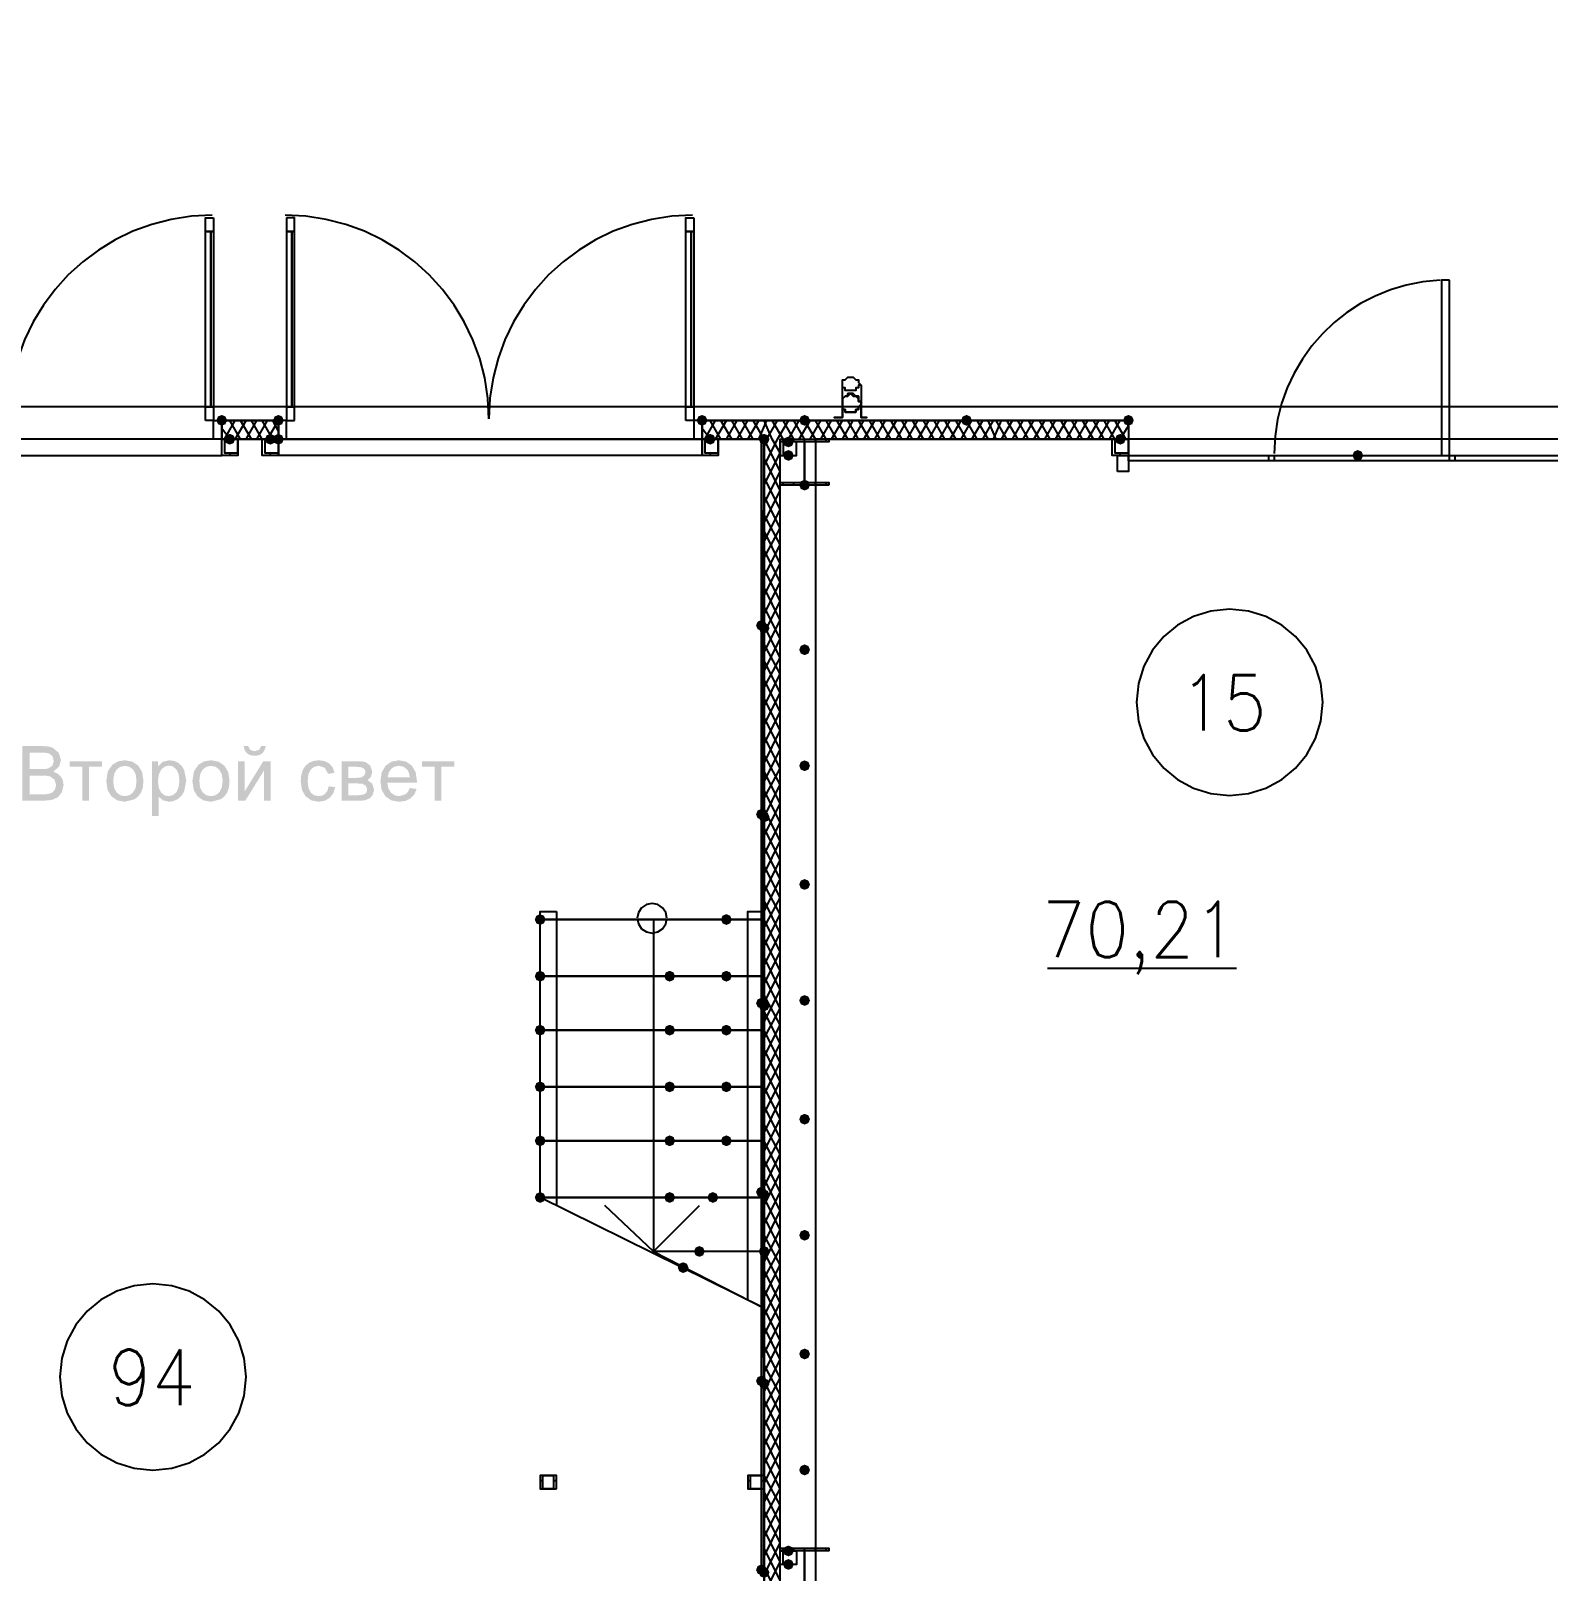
# Model space of a CAD drawing. Header units: millimetres. Extents: x 0 to 420, y 0 to 297.
# Drawn here: x 243.77 to 267.57, y 203.01 to 227.18 of the extents above; entities that cross this region are included whole.
import ezdxf

# ---------------------------------------------------------------- set-up
doc = ezdxf.new("R2010")
doc.units = ezdxf.units.MM
doc.layers.get('0').update_dxf_attribs({"linetype": 'CONTINUOUS'})
doc.styles.get("Standard").update_dxf_attribs({"font": 'STANDARD'})

msp = doc.modelspace()

# ---------------------------------------------------------------- hatches: boundary and pattern name
at = {"true_color": 0x0000fe}
for points in [[(246.845667, 221.064667), (246.820796, 221.004871), (246.761, 220.98), (246.701204, 221.004871), (246.676333, 221.064667), (246.701204, 221.124462), (246.761, 221.149333), (246.820796, 221.124463)], [(247.734667, 221.064667), (247.709796, 221.004871), (247.65, 220.98), (247.590204, 221.004871), (247.565333, 221.064667), (247.590204, 221.124462), (247.65, 221.149333), (247.709796, 221.124463)], [(247.734667, 221.064667), (247.709796, 221.004871), (247.65, 220.98), (247.590204, 221.004871), (247.565333, 221.064667), (247.590204, 221.124462), (247.65, 221.149333), (247.709796, 221.124463)], [(254.381, 221.064667), (254.356129, 221.004871), (254.296333, 220.98), (254.236538, 221.004871), (254.211667, 221.064667), (254.236537, 221.124462), (254.296333, 221.149333), (254.356129, 221.124463)], [(255.989667, 221.064667), (255.964796, 221.004871), (255.905, 220.98), (255.845204, 221.004871), (255.820333, 221.064667), (255.845204, 221.124462), (255.905, 221.149333), (255.964796, 221.124463)], [(255.989667, 221.064667), (255.964796, 221.004871), (255.905, 220.98), (255.845204, 221.004871), (255.820333, 221.064667), (255.845204, 221.124462), (255.905, 221.149333), (255.964796, 221.124463)], [(255.989667, 221.064667), (255.964796, 221.004871), (255.905, 220.98), (255.845204, 221.004871), (255.820333, 221.064667), (255.845204, 221.124462), (255.905, 221.149333), (255.964796, 221.124463)], [(255.989667, 221.064667), (255.964796, 221.004871), (255.905, 220.98), (255.845204, 221.004871), (255.820333, 221.064667), (255.845204, 221.124462), (255.905, 221.149333), (255.964796, 221.124463)], [(258.529667, 221.064667), (258.504796, 221.004871), (258.445, 220.98), (258.385204, 221.004871), (258.360333, 221.064667), (258.385204, 221.124462), (258.445, 221.149333), (258.504796, 221.124463)], [(258.529667, 221.064667), (258.504796, 221.004871), (258.445, 220.98), (258.385204, 221.004871), (258.360333, 221.064667), (258.385204, 221.124462), (258.445, 221.149333), (258.504796, 221.124463)], [(261.069667, 221.064667), (261.044796, 221.004871), (260.985, 220.98), (260.925204, 221.004871), (260.900333, 221.064667), (260.925204, 221.124462), (260.985, 221.149333), (261.044796, 221.124463)], [(255.354667, 220.768333), (255.329796, 220.708537), (255.27, 220.683667), (255.210204, 220.708537), (255.185333, 220.768333), (255.210204, 220.828129), (255.27, 220.853), (255.329796, 220.828129)], [(255.312333, 217.847333), (255.287463, 217.787537), (255.227667, 217.762667), (255.167871, 217.787537), (255.143, 217.847333), (255.167871, 217.907129), (255.227667, 217.932), (255.287462, 217.907129)], [(255.354667, 217.805), (255.329796, 217.745204), (255.27, 217.720333), (255.210204, 217.745204), (255.185333, 217.805), (255.210204, 217.864796), (255.27, 217.889667), (255.329796, 217.864796)], [(255.312333, 214.884), (255.287463, 214.824204), (255.227667, 214.799333), (255.167871, 214.824204), (255.143, 214.884), (255.167871, 214.943796), (255.227667, 214.968667), (255.287462, 214.943796)], [(255.354667, 214.841667), (255.329796, 214.781871), (255.27, 214.757), (255.210204, 214.781871), (255.185333, 214.841667), (255.210204, 214.901462), (255.27, 214.926333), (255.329796, 214.901463)], [(251.841, 213.233), (251.816129, 213.173204), (251.756333, 213.148333), (251.696538, 213.173204), (251.671667, 213.233), (251.696537, 213.292796), (251.756333, 213.317667), (251.816129, 213.292796)], [(251.841, 213.233), (251.816129, 213.173204), (251.756333, 213.148333), (251.696538, 213.173204), (251.671667, 213.233), (251.696537, 213.292796), (251.756333, 213.317667), (251.816129, 213.292796)], [(254.762, 213.233), (254.737129, 213.173204), (254.677333, 213.148333), (254.617538, 213.173204), (254.592667, 213.233), (254.617537, 213.292796), (254.677333, 213.317667), (254.737129, 213.292796)], [(251.841, 212.344), (251.816129, 212.284204), (251.756333, 212.259333), (251.696538, 212.284204), (251.671667, 212.344), (251.696537, 212.403796), (251.756333, 212.428667), (251.816129, 212.403796)], [(253.873, 212.344), (253.848129, 212.284204), (253.788333, 212.259333), (253.728538, 212.284204), (253.703667, 212.344), (253.728537, 212.403796), (253.788333, 212.428667), (253.848129, 212.403796)], [(254.762, 212.344), (254.737129, 212.284204), (254.677333, 212.259333), (254.617538, 212.284204), (254.592667, 212.344), (254.617537, 212.403796), (254.677333, 212.428667), (254.737129, 212.403796)], [(255.312333, 211.920667), (255.287463, 211.860871), (255.227667, 211.836), (255.167871, 211.860871), (255.143, 211.920667), (255.167871, 211.980462), (255.227667, 212.005333), (255.287462, 211.980463)], [(255.354667, 211.878333), (255.329796, 211.818537), (255.27, 211.793667), (255.210204, 211.818537), (255.185333, 211.878333), (255.210204, 211.938129), (255.27, 211.963), (255.329796, 211.938129)], [(251.841, 211.497333), (251.816129, 211.437537), (251.756333, 211.412667), (251.696538, 211.437537), (251.671667, 211.497333), (251.696537, 211.557129), (251.756333, 211.582), (251.816129, 211.557129)], [(251.841, 211.497333), (251.816129, 211.437537), (251.756333, 211.412667), (251.696538, 211.437537), (251.671667, 211.497333), (251.696537, 211.557129), (251.756333, 211.582), (251.816129, 211.557129)], [(253.873, 211.497333), (253.848129, 211.437537), (253.788333, 211.412667), (253.728538, 211.437537), (253.703667, 211.497333), (253.728537, 211.557129), (253.788333, 211.582), (253.848129, 211.557129)], [(254.762, 211.497333), (254.737129, 211.437537), (254.677333, 211.412667), (254.617538, 211.437537), (254.592667, 211.497333), (254.617537, 211.557129), (254.677333, 211.582), (254.737129, 211.557129)], [(251.841, 210.608333), (251.816129, 210.548537), (251.756333, 210.523667), (251.696538, 210.548537), (251.671667, 210.608333), (251.696537, 210.668129), (251.756333, 210.693), (251.816129, 210.668129)], [(253.873, 210.608333), (253.848129, 210.548537), (253.788333, 210.523667), (253.728538, 210.548537), (253.703667, 210.608333), (253.728537, 210.668129), (253.788333, 210.693), (253.848129, 210.668129)], [(254.762, 210.608333), (254.737129, 210.548537), (254.677333, 210.523667), (254.617538, 210.548537), (254.592667, 210.608333), (254.617537, 210.668129), (254.677333, 210.693), (254.737129, 210.668129)], [(251.841, 209.761667), (251.816129, 209.701871), (251.756333, 209.677), (251.696538, 209.701871), (251.671667, 209.761667), (251.696537, 209.821462), (251.756333, 209.846333), (251.816129, 209.821463)], [(251.841, 209.761667), (251.816129, 209.701871), (251.756333, 209.677), (251.696538, 209.701871), (251.671667, 209.761667), (251.696537, 209.821462), (251.756333, 209.846333), (251.816129, 209.821463)], [(253.873, 209.761667), (253.848129, 209.701871), (253.788333, 209.677), (253.728538, 209.701871), (253.703667, 209.761667), (253.728537, 209.821462), (253.788333, 209.846333), (253.848129, 209.821463)], [(254.762, 209.761667), (254.737129, 209.701871), (254.677333, 209.677), (254.617538, 209.701871), (254.592667, 209.761667), (254.617537, 209.821462), (254.677333, 209.846333), (254.737129, 209.821463)], [(255.312333, 208.957333), (255.287463, 208.897537), (255.227667, 208.872667), (255.167871, 208.897537), (255.143, 208.957333), (255.167871, 209.017129), (255.227667, 209.042), (255.287462, 209.017129)], [(251.841, 208.872667), (251.816129, 208.812871), (251.756333, 208.788), (251.696538, 208.812871), (251.671667, 208.872667), (251.696537, 208.932462), (251.756333, 208.957333), (251.816129, 208.932463)], [(251.841, 208.872667), (251.816129, 208.812871), (251.756333, 208.788), (251.696538, 208.812871), (251.671667, 208.872667), (251.696537, 208.932462), (251.756333, 208.957333), (251.816129, 208.932463)], [(253.873, 208.872667), (253.848129, 208.812871), (253.788333, 208.788), (253.728538, 208.812871), (253.703667, 208.872667), (253.728537, 208.932462), (253.788333, 208.957333), (253.848129, 208.932463)], [(254.550333, 208.872667), (254.525462, 208.812871), (254.465667, 208.788), (254.405871, 208.812871), (254.381, 208.872667), (254.405871, 208.932462), (254.465667, 208.957333), (254.525462, 208.932463)], [(255.354667, 208.915), (255.329796, 208.855204), (255.27, 208.830333), (255.210204, 208.855204), (255.185333, 208.915), (255.210204, 208.974796), (255.27, 208.999667), (255.329796, 208.974796)], [(254.338667, 208.026), (254.313796, 207.966204), (254.254, 207.941333), (254.194204, 207.966204), (254.169333, 208.026), (254.194204, 208.085796), (254.254, 208.110667), (254.313796, 208.085796)], [(255.354667, 208.026), (255.329796, 207.966204), (255.27, 207.941333), (255.210204, 207.966204), (255.185333, 208.026), (255.210204, 208.085796), (255.27, 208.110667), (255.329796, 208.085796)], [(254.084667, 207.772), (254.059796, 207.712204), (254, 207.687333), (253.940204, 207.712204), (253.915333, 207.772), (253.940204, 207.831796), (254, 207.856667), (254.059796, 207.831796)], [(255.312333, 205.994), (255.287463, 205.934204), (255.227667, 205.909333), (255.167871, 205.934204), (255.143, 205.994), (255.167871, 206.053796), (255.227667, 206.078667), (255.287462, 206.053796)], [(255.354667, 205.951667), (255.329796, 205.891871), (255.27, 205.867), (255.210204, 205.891871), (255.185333, 205.951667), (255.210204, 206.011462), (255.27, 206.036333), (255.329796, 206.011463)], [(255.312333, 203.030667), (255.287463, 202.970871), (255.227667, 202.946), (255.167871, 202.970871), (255.143, 203.030667), (255.167871, 203.090462), (255.227667, 203.115333), (255.287462, 203.090463)], [(255.354667, 202.988333), (255.329796, 202.928537), (255.27, 202.903667), (255.210204, 202.928537), (255.185333, 202.988333), (255.210204, 203.048129), (255.27, 203.073), (255.329796, 203.048129)]]:
    msp.add_hatch(color=0, dxfattribs=at).paths.add_polyline_path(points, flags=0)
at = {"true_color": 0x000007}
h = msp.add_hatch(color=0, dxfattribs=at)
h.paths.add_polyline_path([(246.761, 221.064667), (247.65, 221.064667)], flags=0)
h.paths.add_polyline_path([(247.65, 221.064667), (246.761, 221.064667)], flags=0)
h = msp.add_hatch(color=0, dxfattribs=at)
h.paths.add_polyline_path([(254.296333, 221.064667), (255.905, 221.064667)], flags=0)
h.paths.add_polyline_path([(255.905, 221.064667), (254.296333, 221.064667)], flags=0)
h = msp.add_hatch(color=0, dxfattribs=at)
h.paths.add_polyline_path([(255.905, 221.064667), (260.985, 221.064667)], flags=0)
h.paths.add_polyline_path([(260.985, 221.064667), (255.905, 221.064667)], flags=0)
for points in [[(246.972667, 220.768333), (246.947796, 220.708537), (246.888, 220.683667), (246.828204, 220.708537), (246.803333, 220.768333), (246.828204, 220.828129), (246.888, 220.853), (246.947796, 220.828129)], [(247.607667, 220.768333), (247.582796, 220.708537), (247.523, 220.683667), (247.463204, 220.708537), (247.438333, 220.768333), (247.463204, 220.828129), (247.523, 220.853), (247.582796, 220.828129)], [(247.734667, 220.768333), (247.709796, 220.708537), (247.65, 220.683667), (247.590204, 220.708537), (247.565333, 220.768333), (247.590204, 220.828129), (247.65, 220.853), (247.709796, 220.828129)], [(254.508, 220.768333), (254.483129, 220.708537), (254.423333, 220.683667), (254.363538, 220.708537), (254.338667, 220.768333), (254.363537, 220.828129), (254.423333, 220.853), (254.483129, 220.828129)], [(255.735667, 220.726), (255.710796, 220.666204), (255.651, 220.641333), (255.591204, 220.666204), (255.566333, 220.726), (255.591204, 220.785796), (255.651, 220.810667), (255.710796, 220.785796)], [(260.942667, 220.768333), (260.917796, 220.708537), (260.858, 220.683667), (260.798204, 220.708537), (260.773333, 220.768333), (260.798204, 220.828129), (260.858, 220.853), (260.917796, 220.828129)], [(255.735667, 220.514333), (255.710796, 220.454537), (255.651, 220.429667), (255.591204, 220.454537), (255.566333, 220.514333), (255.591204, 220.574129), (255.651, 220.599), (255.710796, 220.574129)], [(264.668, 220.514333), (264.643129, 220.454537), (264.583333, 220.429667), (264.523537, 220.454537), (264.498667, 220.514333), (264.523537, 220.574129), (264.583333, 220.599), (264.643129, 220.574129)], [(264.668, 220.514333), (264.643129, 220.454537), (264.583333, 220.429667), (264.523537, 220.454537), (264.498667, 220.514333), (264.523537, 220.574129), (264.583333, 220.599), (264.643129, 220.574129)], [(255.989667, 220.048667), (255.964796, 219.988871), (255.905, 219.964), (255.845204, 219.988871), (255.820333, 220.048667), (255.845204, 220.108462), (255.905, 220.133333), (255.964796, 220.108463)], [(255.989667, 217.466333), (255.964796, 217.406537), (255.905, 217.381667), (255.845204, 217.406537), (255.820333, 217.466333), (255.845204, 217.526129), (255.905, 217.551), (255.964796, 217.526129)], [(244.375986, 215.717437), (244.88145, 215.717437), (244.88145, 215.630345), (244.681359, 215.630345), (244.681359, 215.095666), (244.576628, 215.095666), (244.576628, 215.630345), (244.375986, 215.630345)], [(248.438451, 215.323318), (248.54208, 215.310089), (248.511556, 215.214246), (248.454988, 215.141968), (248.376853, 215.096355), (248.283008, 215.081334), (248.16808, 215.102074), (248.077956, 215.164568), (248.019665, 215.266267), (248.000235, 215.404346), (248.008503, 215.498742), (248.033308, 215.580735), (248.075407, 215.646537), (248.135283, 215.693734), (248.206321, 215.72226), (248.28356, 215.731768), (248.375613, 215.718952), (248.449475, 215.680505), (248.502392, 215.618493), (248.532158, 215.534984), (248.429632, 215.518999), (248.377266, 215.613257), (248.287969, 215.645227), (248.215553, 215.630827), (248.158434, 215.587901), (248.121227, 215.513831), (248.108824, 215.407102), (248.120813, 215.298789), (248.15678, 215.225201), (248.211902, 215.182551), (248.281906, 215.168426), (248.338888, 215.177935), (248.385534, 215.20646), (248.419434, 215.254554)], [(249.903314, 215.717437), (250.408778, 215.717437), (250.408778, 215.630345), (250.208687, 215.630345), (250.208687, 215.095666), (250.103956, 215.095666), (250.103956, 215.630345), (249.903314, 215.630345)], [(255.989667, 215.646), (255.964796, 215.586204), (255.905, 215.561333), (255.845204, 215.586204), (255.820333, 215.646), (255.845204, 215.705796), (255.905, 215.730667), (255.964796, 215.705796)], [(255.989667, 213.783333), (255.964796, 213.723537), (255.905, 213.698667), (255.845204, 213.723537), (255.820333, 213.783333), (255.845204, 213.843129), (255.905, 213.868), (255.964796, 213.843129)], [(255.989667, 211.963), (255.964796, 211.903204), (255.905, 211.878333), (255.845204, 211.903204), (255.820333, 211.963), (255.845204, 212.022796), (255.905, 212.047667), (255.964796, 212.022796)], [(255.989667, 210.100333), (255.964796, 210.040537), (255.905, 210.015667), (255.845204, 210.040537), (255.820333, 210.100333), (255.845204, 210.160129), (255.905, 210.185), (255.964796, 210.160129)], [(255.989667, 208.28), (255.964796, 208.220204), (255.905, 208.195333), (255.845204, 208.220204), (255.820333, 208.28), (255.845204, 208.339796), (255.905, 208.364667), (255.964796, 208.339796)], [(255.989667, 206.417333), (255.964796, 206.357537), (255.905, 206.332667), (255.845204, 206.357537), (255.820333, 206.417333), (255.845204, 206.477129), (255.905, 206.502), (255.964796, 206.477129)], [(255.989667, 204.597), (255.964796, 204.537204), (255.905, 204.512333), (255.845204, 204.537204), (255.820333, 204.597), (255.845204, 204.656796), (255.905, 204.681667), (255.964796, 204.656796)], [(255.735667, 203.327), (255.710796, 203.267204), (255.651, 203.242333), (255.591204, 203.267204), (255.566333, 203.327), (255.591204, 203.386796), (255.651, 203.411667), (255.710796, 203.386796)], [(255.735667, 203.115333), (255.710796, 203.055537), (255.651, 203.030667), (255.591204, 203.055537), (255.566333, 203.115333), (255.591204, 203.175129), (255.651, 203.2), (255.710796, 203.175129)]]:
    msp.add_hatch(color=0, dxfattribs=at).paths.add_polyline_path(points, flags=0)
h = msp.add_hatch(color=0, dxfattribs=at)
h.paths.add_polyline_path([(255.27, 220.768333), (255.227667, 220.768333), (255.27, 203.030667)], flags=0)
h.paths.add_polyline_path([(255.227667, 220.768333), (255.27, 203.030667), (255.227667, 203.030667)], flags=0)
h = msp.add_hatch(color=0, dxfattribs=at)
h.paths.add_polyline_path([(243.631311, 215.095666), (243.631311, 215.954459), (243.953772, 215.954459), (244.042104, 215.947845), (244.111419, 215.928001), (244.204574, 215.848075), (244.238199, 215.734524), (244.208433, 215.630896), (244.118034, 215.552623), (244.187005, 215.521342), (244.238199, 215.474351), (244.26948, 215.414544), (244.280091, 215.344815), (244.254184, 215.232367), (244.191345, 215.152441), (244.097088, 215.109997), (243.958732, 215.095666)], flags=0)
h.paths.add_polyline_path([(243.745412, 215.593413), (243.93062, 215.593413), (243.995457, 215.595894), (244.03921, 215.603335), (244.104253, 215.64633), (244.126302, 215.721295), (244.105907, 215.79626), (244.047478, 215.840909), (243.995802, 215.849866), (243.91684, 215.853036), (243.745412, 215.853036)], flags=0)
h.paths.add_polyline_path([(243.745412, 215.197089), (243.958732, 215.197089), (244.036454, 215.200948), (244.101497, 215.22465), (244.145043, 215.272055), (244.162131, 215.344815), (244.137326, 215.428049), (244.068976, 215.477658), (244.015714, 215.488338), (243.94385, 215.49199), (243.745412, 215.49199)], flags=0)
h = msp.add_hatch(color=0, dxfattribs=at)
h.paths.add_polyline_path([(247.01542, 215.717437), (247.121253, 215.717437), (247.121253, 215.243392), (247.413398, 215.717437), (247.526948, 215.717437), (247.526948, 215.095666), (247.421666, 215.095666), (247.421666, 215.566955), (247.129522, 215.095666), (247.01542, 215.095666)], flags=0)
h.paths.add_polyline_path([(247.378671, 215.953357), (247.45088, 215.953357), (247.432759, 215.888382), (247.396861, 215.840358), (247.344771, 215.810868), (247.277799, 215.801221), (247.210344, 215.810868), (247.158185, 215.840358), (247.122356, 215.887969), (247.104717, 215.953357), (247.176926, 215.953357), (247.208897, 215.893274), (247.274491, 215.873982), (247.346149, 215.892723)], flags=0)
h = msp.add_hatch(color=0, dxfattribs=at)
h.paths.add_polyline_path([(244.950002, 215.406551), (244.974049, 215.557033), (245.046465, 215.662866), (245.134935, 215.714474), (245.241595, 215.731768), (245.358108, 215.710684), (245.451057, 215.647432), (245.512104, 215.547318), (245.532636, 215.415371), (245.52361, 215.307815), (245.496807, 215.226304), (245.452503, 215.165188), (245.392077, 215.119368), (245.241595, 215.081334), (245.123428, 215.102143), (245.030479, 215.165119), (244.969983, 215.267232)], flags=0)
h.paths.add_polyline_path([(245.058591, 215.406551), (245.071476, 215.301889), (245.110406, 215.227406), (245.169179, 215.183033), (245.241595, 215.168426), (245.313528, 215.183309), (245.372233, 215.227957), (245.411438, 215.303474), (245.424598, 215.41041), (245.411438, 215.511627), (245.372233, 215.585145), (245.313115, 215.629793), (245.241595, 215.644676), (245.169179, 215.629793), (245.110406, 215.585145), (245.071476, 215.510731)], flags=0)
h = msp.add_hatch(color=0, dxfattribs=at)
h.paths.add_polyline_path([(245.664565, 214.857541), (245.664565, 215.717437), (245.761028, 215.717437), (245.761028, 215.636959), (245.837096, 215.708066), (245.941276, 215.731768), (246.015827, 215.721433), (246.081284, 215.690427), (246.134752, 215.640818), (246.173337, 215.574672), (246.204756, 215.411512), (246.170581, 215.239533), (246.128344, 215.171734), (246.070811, 215.122124), (246.003838, 215.091601), (245.933559, 215.081334), (245.839301, 215.103383), (245.770399, 215.160158), (245.770399, 214.857541)], flags=0)
h.paths.add_polyline_path([(245.760477, 215.403244), (245.772535, 215.298582), (245.808984, 215.225753), (245.862314, 215.18262), (245.926393, 215.168426), (245.991712, 215.183033), (246.047109, 215.227406), (246.084592, 215.303198), (246.097269, 215.412063), (246.084936, 215.515485), (246.048211, 215.589555), (245.99433, 215.634203), (245.931354, 215.649086), (245.867688, 215.633376), (245.812291, 215.586247), (245.773362, 215.509008)], flags=0)
h = msp.add_hatch(color=0, dxfattribs=at)
h.paths.add_polyline_path([(246.300856, 215.406551), (246.324903, 215.557033), (246.397319, 215.662866), (246.485789, 215.714474), (246.592449, 215.731768), (246.708963, 215.710684), (246.801911, 215.647432), (246.862958, 215.547318), (246.883491, 215.415371), (246.874465, 215.307815), (246.847662, 215.226304), (246.803358, 215.165188), (246.742931, 215.119368), (246.592449, 215.081334), (246.474283, 215.102143), (246.381334, 215.165119), (246.320838, 215.267232)], flags=0)
h.paths.add_polyline_path([(246.409446, 215.406551), (246.422331, 215.301889), (246.46126, 215.227406), (246.520033, 215.183033), (246.592449, 215.168426), (246.664383, 215.183309), (246.723087, 215.227957), (246.762293, 215.303474), (246.775453, 215.41041), (246.762293, 215.511627), (246.723087, 215.585145), (246.66397, 215.629793), (246.592449, 215.644676), (246.520033, 215.629793), (246.46126, 215.585145), (246.422331, 215.510731)], flags=0)
h = msp.add_hatch(color=0, dxfattribs=at)
h.paths.add_polyline_path([(248.640707, 215.717437), (248.883241, 215.717437), (248.961307, 215.713716), (249.016635, 215.702554), (249.091601, 215.647984), (249.12302, 215.552623), (249.104279, 215.474902), (249.049157, 215.41978), (249.121917, 215.364659), (249.151132, 215.26985), (249.132046, 215.192404), (249.087742, 215.138109), (249.017049, 215.106139), (248.920724, 215.095666), (248.640707, 215.095666)], flags=0)
h.paths.add_polyline_path([(248.745989, 215.455609), (248.858437, 215.455609), (248.915005, 215.457332), (248.95049, 215.462775), (248.995689, 215.491438), (249.016084, 215.542701), (249.007127, 215.584111), (248.980806, 215.611052), (248.933677, 215.625453), (248.861744, 215.630345), (248.745989, 215.630345)], flags=0)
h.paths.add_polyline_path([(248.745989, 215.182207), (248.884895, 215.182207), (248.960136, 215.187305), (249.007265, 215.203153), (249.032758, 215.231334), (249.042542, 215.274811), (249.02325, 215.329932), (248.973089, 215.362454), (248.873319, 215.369069), (248.745989, 215.369069)], flags=0)
h = msp.add_hatch(color=0, dxfattribs=at)
h.paths.add_polyline_path([(249.710751, 215.295757), (249.819892, 215.282528), (249.782685, 215.197641), (249.72398, 215.134251), (249.644674, 215.094563), (249.545938, 215.081334), (249.423637, 215.102143), (249.329861, 215.165119), (249.269848, 215.266405), (249.249935, 215.40159), (249.269916, 215.540497), (249.330412, 215.644676), (249.42343, 215.709926), (249.540425, 215.731768), (249.653287, 215.710409), (249.743824, 215.646881), (249.803355, 215.544424), (249.823199, 215.407654), (249.822648, 215.379542), (249.358524, 215.379542), (249.375888, 215.289005), (249.416402, 215.222445), (249.475037, 215.181793), (249.546489, 215.168426), (249.645708, 215.198743), (249.682157, 215.237948)], flags=0)
h.paths.add_polyline_path([(249.364588, 215.466634), (249.711853, 215.466634), (249.698211, 215.534847), (249.672166, 215.584043), (249.613875, 215.629931), (249.541528, 215.645227), (249.474555, 215.632894), (249.419158, 215.596169), (249.380711, 215.539463)], flags=0)

# ---------------------------------------------------------------- linework, layer by layer
at = {"color": 0, "true_color": 0x000007}
for points in [[(116.416667, 229.912333), (377.994333, 229.912333), (377.994333, 221.276333), (116.416667, 221.276333)], [(246.634, 224.239667), (246.634, 224.028), (246.507, 224.028), (246.507, 224.239667)], [(246.591667, 224.028), (246.591667, 221.276333), (246.507, 221.276333), (246.507, 224.028)], [(246.634, 224.028), (246.634, 221.276333), (246.591667, 221.276333), (246.591667, 224.028)], [(247.777, 224.239667), (247.777, 224.028), (247.904, 224.028), (247.904, 224.239667)], [(247.777, 224.028), (247.777, 221.276333), (247.861667, 221.276333), (247.861667, 224.028)], [(247.861667, 224.028), (247.861667, 221.276333), (247.904, 221.276333), (247.904, 224.028)], [(254.169333, 224.239667), (254.169333, 224.028), (254.042333, 224.028), (254.042333, 224.239667)], [(254.127, 224.028), (254.127, 221.276333), (254.042333, 221.276333), (254.042333, 224.028)], [(254.169333, 224.028), (254.169333, 221.276333), (254.127, 221.276333), (254.127, 224.028)], [(266.022667, 223.266), (265.895667, 223.266), (265.895667, 220.514333), (266.022667, 220.514333)], [(256.497667, 221.615), (256.497667, 221.657333), (256.497667, 221.699667), (256.54, 221.699667), (256.582333, 221.742), (256.624667, 221.742), (256.667, 221.742), (256.709333, 221.699667), (256.751667, 221.699667), (256.751667, 221.657333), (256.794, 221.615), (256.751667, 221.615), (256.751667, 221.572667), (256.709333, 221.572667), (256.709333, 221.530333), (256.667, 221.530333), (256.624667, 221.530333), (256.582333, 221.530333), (256.54, 221.530333), (256.54, 221.572667), (256.497667, 221.572667)], [(256.370667, 221.107), (256.497667, 221.107), (256.497667, 221.318667), (256.497667, 221.361), (256.497667, 221.403333), (256.54, 221.445667), (256.582333, 221.445667), (256.582333, 221.488), (256.624667, 221.488), (256.667, 221.488), (256.709333, 221.445667), (256.751667, 221.445667), (256.751667, 221.403333), (256.751667, 221.361), (256.794, 221.361), (256.794, 221.318667), (256.794, 221.107), (256.878667, 221.107), (256.794, 221.107), (256.794, 221.318667), (256.794, 221.361), (256.751667, 221.361), (256.751667, 221.403333), (256.709333, 221.445667), (256.667, 221.445667), (256.624667, 221.488), (256.582333, 221.445667), (256.54, 221.445667), (256.497667, 221.403333), (256.497667, 221.361), (256.497667, 221.318667), (256.497667, 221.107), (256.370667, 221.107), (256.497667, 221.107), (256.497667, 221.318667), (256.497667, 221.361), (256.497667, 221.403333), (256.54, 221.445667), (256.582333, 221.445667), (256.582333, 221.488), (256.624667, 221.488), (256.667, 221.488), (256.709333, 221.445667), (256.751667, 221.445667), (256.751667, 221.403333), (256.751667, 221.361), (256.794, 221.361), (256.794, 221.318667), (256.794, 221.107), (256.878667, 221.107), (256.794, 221.107), (256.794, 221.318667), (256.794, 221.361), (256.751667, 221.361), (256.751667, 221.403333), (256.709333, 221.445667), (256.667, 221.445667), (256.624667, 221.488), (256.582333, 221.445667), (256.54, 221.445667), (256.497667, 221.403333), (256.497667, 221.361), (256.497667, 221.318667), (256.497667, 221.107), (256.370667, 221.107), (256.497667, 221.107), (256.497667, 221.318667), (256.497667, 221.361), (256.497667, 221.403333), (256.54, 221.445667), (256.582333, 221.445667), (256.624667, 221.488), (256.667, 221.445667), (256.709333, 221.445667), (256.751667, 221.403333), (256.751667, 221.361), (256.794, 221.361), (256.794, 221.318667), (256.794, 221.107), (256.878667, 221.107), (256.794, 221.107), (256.794, 221.318667), (256.794, 221.361), (256.751667, 221.361), (256.751667, 221.403333), (256.751667, 221.445667), (256.709333, 221.445667), (256.667, 221.488), (256.624667, 221.488), (256.582333, 221.488), (256.582333, 221.445667), (256.54, 221.445667), (256.497667, 221.403333), (256.497667, 221.361), (256.497667, 221.318667), (256.497667, 221.107)], [(256.497667, 221.318667), (256.497667, 221.276333), (256.497667, 221.234), (256.54, 221.234), (256.54, 221.191667), (256.582333, 221.191667), (256.624667, 221.191667), (256.667, 221.191667), (256.709333, 221.191667), (256.709333, 221.234), (256.751667, 221.234), (256.751667, 221.276333), (256.794, 221.318667), (256.794, 221.361), (256.751667, 221.361), (256.751667, 221.403333), (256.709333, 221.445667), (256.667, 221.445667), (256.624667, 221.488), (256.582333, 221.445667), (256.54, 221.445667), (256.497667, 221.403333), (256.497667, 221.361), (256.497667, 221.318667), (256.497667, 221.361), (256.497667, 221.403333), (256.54, 221.445667), (256.582333, 221.445667), (256.624667, 221.488), (256.667, 221.445667), (256.709333, 221.445667), (256.751667, 221.403333), (256.751667, 221.361), (256.794, 221.361), (256.794, 221.318667), (256.751667, 221.276333), (256.751667, 221.234), (256.709333, 221.234), (256.709333, 221.191667), (256.667, 221.191667), (256.624667, 221.191667), (256.582333, 221.191667), (256.54, 221.191667), (256.54, 221.234), (256.497667, 221.234), (256.497667, 221.276333)], [(256.794, 221.318667), (256.751667, 221.276333), (256.751667, 221.234), (256.709333, 221.234), (256.709333, 221.191667), (256.667, 221.191667), (256.624667, 221.191667), (256.582333, 221.191667), (256.54, 221.191667), (256.54, 221.234), (256.497667, 221.234), (256.497667, 221.276333), (256.497667, 221.318667), (256.497667, 221.361), (256.497667, 221.403333), (256.54, 221.445667), (256.582333, 221.445667), (256.624667, 221.488), (256.667, 221.445667), (256.709333, 221.445667), (256.751667, 221.403333), (256.751667, 221.361), (256.794, 221.361)], [(104.309333, 103.589667), (390.101667, 103.589667), (390.101667, 221.276333), (104.309333, 221.276333)], [(246.507, 221.064667), (246.507, 221.276333), (246.634, 221.276333), (246.634, 221.064667)], [(247.904, 221.064667), (247.904, 221.276333), (247.777, 221.276333), (247.777, 221.064667)], [(254.042333, 221.064667), (254.042333, 221.276333), (254.169333, 221.276333), (254.169333, 221.064667)], [(246.634, 220.768333), (246.634, 221.064667), (246.761, 221.064667), (246.761, 220.768333)], [(246.761, 221.064667), (247.65, 221.064667)], [(247.65, 221.064667), (246.761, 221.064667)], [(246.761, 220.768333), (246.761, 221.064667)], [(246.761, 221.064667), (247.65, 221.064667)], [(246.761, 221.064667), (247.65, 221.064667)], [(247.777, 220.768333), (247.777, 221.064667), (247.65, 221.064667), (247.65, 220.768333)], [(247.65, 220.768333), (247.65, 221.064667)], [(254.296333, 220.768333), (254.296333, 221.064667), (254.169333, 221.064667), (254.169333, 220.768333)], [(254.296333, 221.064667), (255.905, 221.064667)], [(255.905, 221.064667), (254.296333, 221.064667)], [(254.296333, 220.768333), (254.296333, 221.064667)], [(254.296333, 221.064667), (255.905, 221.064667)], [(254.296333, 221.064667), (255.905, 221.064667)], [(255.905, 221.064667), (260.985, 221.064667)], [(260.985, 221.064667), (255.905, 221.064667)], [(260.985, 221.064667), (255.905, 221.064667)], [(260.985, 221.064667), (255.905, 221.064667)], [(246.761, 220.768333), (247.015, 220.768333), (247.015, 220.514333), (246.761, 220.514333)], [(246.803333, 220.768333), (246.803333, 220.556667), (247.015, 220.556667), (247.015, 220.768333)], [(247.396, 220.768333), (247.65, 220.768333), (247.65, 220.514333), (247.396, 220.514333)], [(247.438333, 220.768333), (247.438333, 220.556667), (247.65, 220.556667), (247.65, 220.768333)], [(254.296333, 220.768333), (254.550333, 220.768333), (254.550333, 220.514333), (254.296333, 220.514333)], [(254.338667, 220.768333), (254.338667, 220.556667), (254.550333, 220.556667), (254.550333, 220.768333)], [(255.27, 220.768333), (255.227667, 220.768333), (255.27, 203.030667)], [(255.227667, 220.768333), (255.27, 203.030667), (255.227667, 203.030667)], [(255.227667, 220.768333), (255.227667, 203.030667), (255.27, 203.030667), (255.27, 220.768333)], [(255.227667, 220.768333), (255.227667, 203.030667), (255.27, 203.030667), (255.27, 220.768333)], [(256.286, 220.048667), (255.524, 220.048667), (255.524, 220.091), (255.905, 220.091), (255.905, 220.726), (255.524, 220.726), (255.524, 220.768333), (256.286, 220.768333), (256.286, 220.726), (255.905, 220.726), (255.905, 220.091), (256.286, 220.091)], [(255.778, 220.726), (255.566333, 220.726), (255.566333, 220.514333), (255.778, 220.514333), (255.778, 220.726), (255.524, 220.726), (255.524, 220.514333), (255.778, 220.514333)], [(273.177, 220.768333), (256.074333, 220.768333), (256.074333, 186.266667), (273.177, 186.266667)], [(260.985, 220.514333), (260.731, 220.514333), (260.731, 220.768333), (260.985, 220.768333)], [(260.985, 220.556667), (260.985, 220.768333), (260.773333, 220.768333), (260.773333, 220.556667)], [(260.815667, 220.260333), (260.815667, 220.514333), (260.985, 220.514333), (260.985, 220.260333)], [(260.985, 220.514333), (268.224, 220.514333), (268.224, 220.429667), (260.985, 220.429667)], [(263.186333, 220.514333), (263.271, 220.514333), (263.271, 220.429667), (263.186333, 220.429667)], [(266.022667, 220.514333), (266.107333, 220.514333), (266.107333, 220.429667), (266.022667, 220.429667)], [(255.27, 212.344), (251.756333, 212.344), (251.756333, 213.233), (255.27, 213.233)], [(255.27, 211.497333), (251.756333, 211.497333), (251.756333, 212.344), (255.27, 212.344)], [(255.27, 210.608333), (251.756333, 210.608333), (251.756333, 211.497333), (255.27, 211.497333)], [(255.27, 209.761667), (251.756333, 209.761667), (251.756333, 210.608333), (255.27, 210.608333)], [(255.27, 208.872667), (251.756333, 208.872667), (251.756333, 209.761667), (255.27, 209.761667)], [(255.27, 207.137), (255.27, 208.026), (253.534333, 208.026)], [(252.010333, 204.300667), (252.010333, 204.512333), (251.756333, 204.512333), (251.756333, 204.300667)], [(251.968, 204.300667), (251.798667, 204.300667), (251.798667, 204.512333), (251.968, 204.512333)], [(255.27, 204.300667), (255.27, 204.512333), (255.016, 204.512333), (255.016, 204.300667)], [(255.227667, 204.300667), (255.058333, 204.300667), (255.058333, 204.512333), (255.227667, 204.512333)], [(256.286, 202.649667), (255.524, 202.649667), (255.524, 202.692), (255.905, 202.692), (255.905, 203.327), (255.524, 203.327), (255.524, 203.369333), (256.286, 203.369333), (256.286, 203.327), (255.905, 203.327), (255.905, 202.692), (256.286, 202.692)], [(255.778, 203.115333), (255.566333, 203.115333), (255.566333, 203.327), (255.778, 203.327), (255.778, 203.115333), (255.524, 203.115333), (255.524, 203.327), (255.778, 203.327)]]:
    msp.add_lwpolyline(points, close=True, dxfattribs=at)
for points in [[(246.612833, 224.282), (246.286047, 224.265498), (245.9687, 224.217064), (245.662399, 224.138305), (245.36875, 224.030826), (245.08936, 223.896236), (244.825835, 223.736139), (244.579783, 223.552144), (244.35281, 223.345857), (244.146523, 223.118883), (243.962527, 222.872831), (243.802431, 222.609307), (243.66784, 222.329917), (243.560362, 222.036268), (243.481602, 221.729966), (243.433168, 221.412619), (243.416667, 221.085833)], [(250.952, 221.085833), (250.935498, 221.412619), (250.887064, 221.729966), (250.808305, 222.036268), (250.700826, 222.329917), (250.566236, 222.609307), (250.406139, 222.872831), (250.222144, 223.118883), (250.015857, 223.345857), (249.788883, 223.552144), (249.542831, 223.736139), (249.279307, 223.896236), (248.999917, 224.030826), (248.706268, 224.138305), (248.399966, 224.217064), (248.082619, 224.265498), (247.755833, 224.282)], [(254.148167, 224.282), (253.821381, 224.265498), (253.504034, 224.217064), (253.197732, 224.138305), (252.904083, 224.030826), (252.624693, 223.896236), (252.361169, 223.736139), (252.115117, 223.552144), (251.888143, 223.345857), (251.681856, 223.118883), (251.497861, 222.872831), (251.337764, 222.609307), (251.203174, 222.329917), (251.095695, 222.036268), (251.016936, 221.729966), (250.968502, 221.412619), (250.952, 221.085833)], [(246.591667, 224.028), (246.591667, 221.276333)], [(247.861667, 224.028), (247.861667, 221.276333)], [(254.127, 224.028), (254.127, 221.276333)], [(265.87301, 223.262977), (265.604484, 223.237163), (265.344402, 223.186219), (265.093983, 223.111416), (264.85444, 223.014024), (264.626991, 222.895314), (264.412852, 222.756555), (264.213238, 222.599018), (264.029367, 222.423973), (263.862453, 222.23269), (263.713713, 222.026438), (263.584364, 221.806489), (263.475621, 221.574112), (263.3887, 221.330577), (263.324818, 221.077154), (263.285191, 220.815115), (263.271034, 220.545728)], [(256.497667, 221.318667), (256.497667, 221.615)], [(256.794, 221.615), (256.794, 221.318667)], [(246.761, 221.064667), (247.65, 221.064667), (246.761, 221.064667), (247.65, 221.064667)], [(246.761, 221.022333), (246.803333, 221.064667)], [(246.761, 221.064667), (246.761, 220.768333)], [(247.65, 221.064667), (246.761, 221.064667)], [(246.888, 220.768333), (246.761, 220.937667)], [(246.803333, 220.768333), (246.972667, 221.064667)], [(247.057333, 220.768333), (246.888, 221.064667)], [(246.972667, 220.768333), (247.142, 221.064667)], [(247.226667, 220.768333), (247.057333, 221.064667)], [(247.142, 220.768333), (247.311333, 221.064667)], [(247.396, 220.768333), (247.226667, 221.064667)], [(247.311333, 220.768333), (247.480667, 221.064667)], [(247.565333, 220.768333), (247.396, 221.064667)], [(247.480667, 220.768333), (247.65, 221.064667)], [(247.65, 220.895333), (247.565333, 221.064667)], [(247.65, 221.064667), (247.65, 220.768333)], [(254.296333, 221.064667), (255.905, 221.064667), (254.296333, 221.064667), (255.905, 221.064667)], [(254.296333, 221.022333), (254.338667, 221.064667)], [(254.296333, 221.064667), (254.296333, 220.768333)], [(260.985, 221.064667), (254.296333, 221.064667)], [(254.423333, 220.768333), (254.296333, 220.937667)], [(254.338667, 220.768333), (254.508, 221.064667)], [(254.592667, 220.768333), (254.423333, 221.064667)], [(254.508, 220.768333), (254.677333, 221.064667)], [(254.762, 220.768333), (254.592667, 221.064667)], [(254.677333, 220.768333), (254.846667, 221.064667)], [(254.931333, 220.768333), (254.762, 221.064667)], [(254.846667, 220.768333), (255.016, 221.064667)], [(255.100667, 220.768333), (254.931333, 221.064667)], [(255.016, 220.768333), (255.185333, 221.064667)], [(255.27, 220.768333), (255.100667, 221.064667)], [(255.185333, 220.768333), (255.312333, 221.064667)], [(255.397, 220.768333), (255.27, 221.064667)], [(255.312333, 220.768333), (255.481667, 221.064667)], [(255.566333, 220.768333), (255.397, 221.064667)], [(255.481667, 220.768333), (255.651, 221.064667)], [(255.735667, 220.768333), (255.566333, 221.064667)], [(255.651, 220.768333), (255.820333, 221.064667)], [(255.905, 220.768333), (255.735667, 221.064667)], [(255.820333, 220.768333), (255.989667, 221.064667)], [(260.985, 221.064667), (255.905, 221.064667), (260.985, 221.064667), (255.905, 221.064667)], [(256.074333, 220.768333), (255.905, 221.064667)], [(255.989667, 220.768333), (256.159, 221.064667)], [(256.243667, 220.768333), (256.074333, 221.064667)], [(256.159, 220.768333), (256.328333, 221.064667)], [(256.413, 220.768333), (256.243667, 221.064667)], [(256.328333, 220.768333), (256.497667, 221.064667)], [(256.582333, 220.768333), (256.413, 221.064667)], [(256.497667, 220.768333), (256.667, 221.064667)], [(256.751667, 220.768333), (256.582333, 221.064667)], [(256.667, 220.768333), (256.836333, 221.064667)], [(256.921, 220.768333), (256.751667, 221.064667)], [(256.836333, 220.768333), (257.005667, 221.064667)], [(257.090333, 220.768333), (256.921, 221.064667)], [(257.005667, 220.768333), (257.175, 221.064667)], [(257.259667, 220.768333), (257.090333, 221.064667)], [(257.175, 220.768333), (257.344333, 221.064667)], [(257.429, 220.768333), (257.259667, 221.064667)], [(257.344333, 220.768333), (257.513667, 221.064667)], [(257.598333, 220.768333), (257.429, 221.064667)], [(257.513667, 220.768333), (257.683, 221.064667)], [(257.767667, 220.768333), (257.598333, 221.064667)], [(257.683, 220.768333), (257.852333, 221.064667)], [(257.937, 220.768333), (257.767667, 221.064667)], [(257.852333, 220.768333), (258.021667, 221.064667)], [(258.106333, 220.768333), (257.937, 221.064667)], [(258.021667, 220.768333), (258.191, 221.064667)], [(258.275667, 220.768333), (258.106333, 221.064667)], [(258.191, 220.768333), (258.360333, 221.064667)], [(258.445, 220.768333), (258.275667, 221.064667)], [(258.360333, 220.768333), (258.529667, 221.064667)], [(258.614333, 220.768333), (258.445, 221.064667)], [(258.529667, 220.768333), (258.699, 221.064667)], [(258.783667, 220.768333), (258.614333, 221.064667)], [(258.699, 220.768333), (258.868333, 221.064667)], [(258.910667, 220.768333), (258.783667, 221.064667)], [(258.868333, 220.768333), (258.995333, 221.064667)], [(259.08, 220.768333), (258.910667, 221.064667)], [(258.995333, 220.768333), (259.164667, 221.064667)], [(259.249333, 220.768333), (259.08, 221.064667)], [(259.164667, 220.768333), (259.334, 221.064667)], [(259.418667, 220.768333), (259.249333, 221.064667)], [(259.334, 220.768333), (259.503333, 221.064667)], [(259.588, 220.768333), (259.418667, 221.064667)], [(259.503333, 220.768333), (259.672667, 221.064667)], [(259.757333, 220.768333), (259.588, 221.064667)], [(259.672667, 220.768333), (259.842, 221.064667)], [(259.926667, 220.768333), (259.757333, 221.064667)], [(259.842, 220.768333), (260.011333, 221.064667)], [(260.096, 220.768333), (259.926667, 221.064667)], [(260.011333, 220.768333), (260.180667, 221.064667)], [(260.265333, 220.768333), (260.096, 221.064667)], [(260.180667, 220.768333), (260.35, 221.064667)], [(260.434667, 220.768333), (260.265333, 221.064667)], [(260.35, 220.768333), (260.519333, 221.064667)], [(260.604, 220.768333), (260.434667, 221.064667)], [(260.519333, 220.768333), (260.688667, 221.064667)], [(260.773333, 220.768333), (260.604, 221.064667)], [(260.688667, 220.768333), (260.858, 221.064667)], [(260.942667, 220.768333), (260.773333, 221.064667)], [(260.858, 220.768333), (260.985, 220.98)], [(260.985, 220.98), (260.942667, 221.064667)], [(260.985, 221.064667), (260.985, 220.768333)], [(260.985, 221.064667), (260.985, 220.768333)], [(246.761, 220.641333), (246.761, 220.768333), (243.459, 220.768333)], [(243.459, 220.514333), (246.761, 220.514333), (246.761, 220.641333)], [(246.761, 220.768333), (247.65, 220.768333)], [(247.65, 220.641333), (247.65, 220.768333), (250.994333, 220.768333)], [(250.994333, 220.514333), (247.65, 220.514333), (247.65, 220.641333)], [(250.994333, 220.768333), (254.296333, 220.768333), (254.296333, 220.641333)], [(254.296333, 220.641333), (254.296333, 220.514333), (250.994333, 220.514333)], [(254.296333, 220.768333), (255.27, 220.768333)], [(255.227667, 220.768333), (255.227667, 203.030667), (255.227667, 220.768333), (255.27, 203.030667)], [(255.27, 220.641333), (255.312333, 220.768333)], [(255.27, 220.345), (255.481667, 220.768333)], [(255.524, 220.260333), (255.27, 220.768333)], [(255.27, 220.768333), (255.27, 186.266667)], [(255.524, 220.556667), (255.397, 220.768333)], [(255.524, 186.266667), (255.524, 220.768333)], [(255.524, 220.768333), (260.815667, 220.768333)], [(255.566333, 220.726), (255.566333, 220.768333)], [(255.735667, 220.726), (255.735667, 220.768333)], [(255.905, 220.048667), (255.905, 220.768333)], [(256.074333, 220.726), (256.074333, 220.768333)], [(256.243667, 220.726), (256.243667, 220.768333)], [(264.583333, 220.768333), (260.985, 220.768333), (260.985, 220.641333)], [(260.985, 220.641333), (260.985, 220.514333), (264.583333, 220.514333)], [(268.224, 220.641333), (268.224, 220.768333), (264.583333, 220.768333)], [(264.583333, 220.514333), (268.224, 220.514333), (268.224, 220.641333)], [(246.888, 220.556667), (246.888, 220.514333)], [(247.523, 220.556667), (247.523, 220.514333)], [(254.423333, 220.556667), (254.423333, 220.514333)], [(255.27, 220.048667), (255.524, 220.556667)], [(255.524, 219.964), (255.27, 220.472)], [(260.858, 220.514333), (260.858, 220.556667)], [(255.27, 219.752333), (255.524, 220.260333)], [(255.524, 219.667667), (255.27, 220.175667)], [(255.27, 219.456), (255.524, 219.964)], [(255.566333, 220.048667), (255.566333, 220.091)], [(255.735667, 220.048667), (255.735667, 220.091)], [(256.074333, 220.048667), (256.074333, 220.091)], [(256.243667, 220.048667), (256.243667, 220.091)], [(255.524, 219.371333), (255.27, 219.879333)], [(255.27, 219.159667), (255.524, 219.667667)], [(255.524, 219.117333), (255.27, 219.583)], [(255.27, 218.905667), (255.524, 219.371333)], [(255.524, 218.821), (255.27, 219.329)], [(255.27, 218.609333), (255.524, 219.117333)], [(255.524, 218.524667), (255.27, 219.032667)], [(255.27, 218.313), (255.524, 218.821)], [(255.524, 218.228333), (255.27, 218.736333)], [(255.27, 218.016667), (255.524, 218.524667)], [(255.524, 217.932), (255.27, 218.44)], [(255.27, 217.720333), (255.524, 218.228333)], [(255.524, 217.635667), (255.27, 218.143667)], [(264.033, 216.640833), (264.003328, 216.935177), (263.918228, 217.209329), (263.783572, 217.457416), (263.605232, 217.673566), (263.389083, 217.851905), (263.140996, 217.986561), (262.866844, 218.071661), (262.5725, 218.101333), (262.278156, 218.071661), (262.004004, 217.986561), (261.755917, 217.851905), (261.539768, 217.673566), (261.361428, 217.457416), (261.226772, 217.209329), (261.141672, 216.935177), (261.112, 216.640833)], [(255.27, 217.424), (255.524, 217.932)], [(255.524, 217.339333), (255.27, 217.847333)], [(255.27, 217.127667), (255.524, 217.635667)], [(255.524, 217.085333), (255.27, 217.551)], [(255.27, 216.873667), (255.524, 217.339333)], [(255.524, 216.789), (255.27, 217.297)], [(255.27, 216.577333), (255.524, 217.085333)], [(255.524, 216.492667), (255.27, 217.000667)], [(255.27, 216.281), (255.524, 216.789)], [(255.524, 216.196333), (255.27, 216.704333)], [(261.112, 216.640833), (261.141672, 216.34649), (261.226772, 216.072338), (261.361428, 215.824251), (261.539768, 215.608101), (261.755917, 215.429762), (262.004004, 215.295106), (262.278156, 215.210005), (262.5725, 215.180333), (262.866844, 215.210005), (263.140996, 215.295106), (263.389083, 215.429762), (263.605232, 215.608101), (263.783572, 215.824251), (263.918228, 216.072338), (264.003328, 216.34649), (264.033, 216.640833)], [(255.27, 215.984667), (255.524, 216.492667)], [(255.524, 215.9), (255.27, 216.408)], [(255.27, 215.688333), (255.524, 216.196333)], [(255.524, 215.603667), (255.27, 216.111667)], [(255.27, 215.392), (255.524, 215.9)], [(255.524, 215.349667), (255.27, 215.815333)], [(255.27, 215.138), (255.524, 215.603667)], [(255.524, 215.053333), (255.27, 215.561333)], [(255.27, 214.841667), (255.524, 215.349667)], [(255.524, 214.757), (255.27, 215.265)], [(255.27, 214.545333), (255.524, 215.053333)], [(255.524, 214.460667), (255.27, 214.968667)], [(255.27, 214.249), (255.524, 214.757)], [(255.524, 214.164333), (255.27, 214.672333)], [(255.27, 213.952667), (255.524, 214.460667)], [(255.524, 213.868), (255.27, 214.376)], [(255.27, 213.656333), (255.524, 214.164333)], [(255.524, 213.571667), (255.27, 214.079667)], [(255.27, 213.36), (255.524, 213.868)], [(255.524, 213.317667), (255.27, 213.783333)], [(253.746, 213.254209), (253.727681, 213.344845), (253.677775, 213.418849), (253.603762, 213.46873), (253.513124, 213.487), (253.422488, 213.468675), (253.348485, 213.418759), (253.298603, 213.344744), (253.280333, 213.254124)], [(255.27, 213.106), (255.524, 213.571667)], [(255.524, 213.021333), (255.27, 213.529333)], [(251.756333, 208.872667), (251.756333, 213.233), (251.756333, 213.36), (252.010333, 213.36)], [(255.27, 213.233), (251.756333, 213.233)], [(252.010333, 213.36), (252.010333, 213.233), (252.010333, 208.745667)], [(253.534333, 213.233), (253.534333, 212.344), (253.534333, 208.026), (252.772333, 208.745667)], [(253.280333, 213.254124), (253.298652, 213.163488), (253.348559, 213.089485), (253.422571, 213.039603), (253.513209, 213.021333), (253.603845, 213.039658), (253.677849, 213.089575), (253.72773, 213.163589), (253.746, 213.254209)], [(255.016, 207.264), (255.016, 213.233), (255.016, 213.36), (255.27, 213.36)], [(255.27, 213.36), (255.27, 213.233), (255.27, 207.137)], [(255.27, 212.809667), (255.524, 213.317667)], [(255.524, 212.725), (255.27, 213.233)], [(255.27, 212.513333), (255.524, 213.021333)], [(255.524, 212.428667), (255.27, 212.936667)], [(255.27, 212.217), (255.524, 212.725)], [(255.524, 212.132333), (255.27, 212.640333)], [(255.27, 211.920667), (255.524, 212.428667)], [(259.715, 212.471), (262.678333, 212.471)], [(255.27, 212.344), (251.756333, 212.344)], [(255.524, 211.836), (255.27, 212.344)], [(255.27, 211.624333), (255.524, 212.132333)], [(255.524, 211.582), (255.27, 212.047667)], [(255.27, 211.370333), (255.524, 211.836)], [(255.524, 211.285667), (255.27, 211.793667)], [(255.27, 211.497333), (251.756333, 211.497333)], [(255.27, 211.074), (255.524, 211.582)], [(255.524, 210.989333), (255.27, 211.497333)], [(255.27, 210.777667), (255.524, 211.285667)], [(255.524, 210.693), (255.27, 211.201)], [(255.27, 210.481333), (255.524, 210.989333)], [(255.524, 210.396667), (255.27, 210.904667)], [(255.27, 210.608333), (251.756333, 210.608333)], [(255.27, 210.185), (255.524, 210.693)], [(255.524, 210.100333), (255.27, 210.608333)], [(255.27, 209.888667), (255.524, 210.396667)], [(255.524, 209.804), (255.27, 210.312)], [(255.27, 209.592333), (255.524, 210.100333)], [(255.524, 209.55), (255.27, 210.015667)], [(255.27, 209.338333), (255.524, 209.804)], [(255.27, 209.761667), (251.756333, 209.761667)], [(255.524, 209.253667), (255.27, 209.761667)], [(255.27, 209.042), (255.524, 209.55)], [(255.524, 208.957333), (255.27, 209.465333)], [(255.27, 208.745667), (255.524, 209.253667)], [(255.524, 208.661), (255.27, 209.169)], [(255.27, 208.872667), (251.756333, 208.872667)], [(251.756333, 208.872667), (255.27, 208.872667), (255.27, 208.026), (253.534333, 208.026)], [(255.27, 208.026), (255.27, 207.137), (251.756333, 208.872667)], [(255.27, 208.449333), (255.524, 208.957333)], [(255.524, 208.364667), (255.27, 208.872667)], [(253.534333, 208.026), (254.254, 208.745667)], [(255.27, 208.153), (255.524, 208.661)], [(255.524, 208.068333), (255.27, 208.576333)], [(255.27, 207.856667), (255.524, 208.364667)], [(255.524, 207.814333), (255.27, 208.28)], [(255.27, 208.026), (253.534333, 208.026)], [(255.27, 207.602667), (255.524, 208.068333)], [(255.524, 207.518), (255.27, 208.026)], [(255.27, 207.306333), (255.524, 207.814333)], [(255.524, 207.221667), (255.27, 207.729667)], [(247.142, 206.0575), (247.112328, 206.351844), (247.027228, 206.625996), (246.892572, 206.874083), (246.714232, 207.090232), (246.498083, 207.268572), (246.249996, 207.403228), (245.975844, 207.488328), (245.6815, 207.518), (245.387156, 207.488328), (245.113004, 207.403228), (244.864917, 207.268572), (244.648768, 207.090232), (244.470428, 206.874083), (244.335772, 206.625996), (244.250672, 206.351844), (244.221, 206.0575)], [(255.27, 207.01), (255.524, 207.518)], [(255.524, 206.925333), (255.27, 207.433333)], [(255.27, 206.713667), (255.524, 207.221667)], [(255.524, 206.629), (255.27, 207.137)], [(255.27, 206.417333), (255.524, 206.925333)], [(255.524, 206.332667), (255.27, 206.840667)], [(255.27, 206.121), (255.524, 206.629)], [(255.524, 206.036333), (255.27, 206.544333)], [(255.27, 205.824667), (255.524, 206.332667)], [(255.524, 205.782333), (255.27, 206.248)], [(244.221, 206.0575), (244.250672, 205.763156), (244.335772, 205.489004), (244.470428, 205.240917), (244.648768, 205.024768), (244.864917, 204.846428), (245.113004, 204.711772), (245.387156, 204.626672), (245.6815, 204.597), (245.975844, 204.626672), (246.249996, 204.711772), (246.498083, 204.846428), (246.714232, 205.024768), (246.892572, 205.240917), (247.027228, 205.489004), (247.112328, 205.763156), (247.142, 206.0575)], [(255.27, 205.570667), (255.524, 206.036333)], [(255.524, 205.486), (255.27, 205.994)], [(255.27, 205.274333), (255.524, 205.782333)], [(255.524, 205.189667), (255.27, 205.697667)], [(255.27, 204.978), (255.524, 205.486)], [(255.524, 204.893333), (255.27, 205.401333)], [(255.27, 204.681667), (255.524, 205.189667)], [(255.524, 204.597), (255.27, 205.105)], [(255.27, 204.385333), (255.524, 204.893333)], [(255.524, 204.300667), (255.27, 204.808667)], [(255.27, 204.089), (255.524, 204.597)], [(255.524, 204.046667), (255.27, 204.512333)], [(251.798667, 204.427667), (251.756333, 204.427667)], [(252.010333, 204.427667), (251.968, 204.427667)], [(255.058333, 204.427667), (255.016, 204.427667)], [(255.27, 204.427667), (255.227667, 204.427667)], [(255.27, 203.835), (255.524, 204.300667)], [(255.524, 203.750333), (255.27, 204.258333)], [(255.27, 203.538667), (255.524, 204.046667)], [(255.524, 203.454), (255.27, 203.962)], [(255.27, 203.242333), (255.524, 203.750333)], [(255.524, 203.157667), (255.27, 203.665667)], [(255.27, 202.946), (255.524, 203.454)], [(255.524, 202.861333), (255.27, 203.369333)], [(255.566333, 203.327), (255.566333, 203.369333)], [(255.735667, 203.327), (255.735667, 203.369333)], [(255.905, 202.649667), (255.905, 203.369333)], [(256.074333, 203.327), (256.074333, 203.369333)], [(256.243667, 203.327), (256.243667, 203.369333)], [(255.27, 202.649667), (255.524, 203.157667)], [(255.524, 202.565), (255.27, 203.073)]]:
    msp.add_lwpolyline(points, dxfattribs=at)
at = {"color": 0, "true_color": 0x000008}
msp.add_lwpolyline([(242.654667, 195.199), (242.654667, 186.266667), (255.27, 186.266667), (255.27, 220.768333), (239.183333, 220.768333), (239.183333, 195.199)], close=True, dxfattribs=at)

# ---------------------------------------------------------------- texts
at = {"color": 0, "true_color": 0x000007, "char_height": 0.872032, "attachment_point": 1}
for s, insert, width in [('15', (261.789326, 217.068366), 0.87203199), ('70,21', (259.630337, 213.512365), 2.56764984), ('94', (244.982997, 206.485029), 1.16270936)]:
    msp.add_mtext(s, dxfattribs=dict(at, insert=insert, width=width))

doc.saveas('drawing.dxf')
